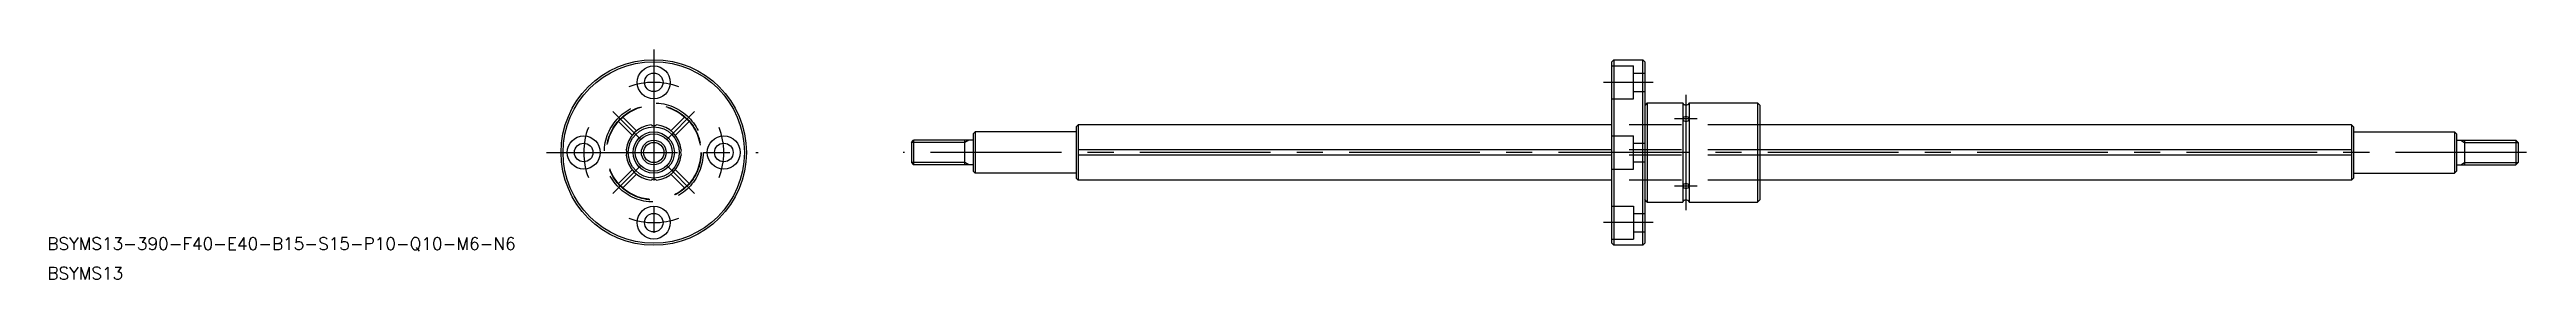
# Model space of a CAD drawing. Extents: x -147 to 455, y -31 to 25.
import ezdxf

# ---------------------------------------------------------------- set-up
doc = ezdxf.new("R2010")
doc.units = 0
doc.linetypes.add('CENTER', pattern=[50.8, 31.75, -6.35, 6.35, -6.35])
doc.linetypes.add('DASHED', pattern=[19.05, 12.7, -6.35])
doc.layers.get('0').update_dxf_attribs({"linetype": 'CONTINUOUS'})
doc.layers.add('CENTER', color=1, linetype='CENTER')
doc.styles.get("Standard").update_dxf_attribs({"font": 'txt.shx', "height": 3, "bigfont": 'bigfont.shx'})

# ---------------------------------------------------------------- blocks, each defined once
blk = doc.blocks.new('*U3')
at = {"color": 7, "linetype": 'CONTINUOUS'}
blk.add_text('BSYMS13-390-F40-E40-B15-S15-P10-Q10-M6-N6', height=3, dxfattribs=at).set_placement((-147.17, -23.6))
blk = doc.blocks.new('*U4')
at = {"color": 7, "linetype": 'CONTINUOUS'}
blk.add_text('BSYMS13', height=3, dxfattribs=at).set_placement((-147.17, -30.76))

msp = doc.modelspace()

# ---------------------------------------------------------------- linework, layer by layer
at = {"color": 7, "linetype": 'CONTINUOUS'}
for p, q in [((233.03, 22.5), (232.53, 22)), ((232.53, -22), (232.53, 22)), ((233.03, 22.5), (233.03, -22.5)), ((233.03, 22.5), (240.03, 22.5)), ((240.03, -22.5), (240.03, 22.5)), ((240.03, 22.5), (240.53, 22)), ((240.53, 22), (240.53, -22)), ((102.53, 6.2), (103, 6.67)), ((102.53, 6.2), (102.53, -6.2)), ((232.53, 6.67), (103, 6.67)), ((103.03, 6.67), (103.03, -6.67)), ((241.13, 12), (240.53, 11.4)), ((241.13, 12), (241.13, -12)), ((241.13, 12), (249.73, 12)), ((249.73, 12), (249.73, -12)), ((251.33, 12), (251.33, -12)), ((251.33, 12), (267.93, 12)), ((267.93, 12), (267.93, -12)), ((268.53, 11.4), (267.93, 12)), ((268.53, -11.4), (268.53, 11.4)), ((412.06, 6.67), (268.53, 6.67)), ((412.03, 6.67), (412.03, -6.67)), ((412.06, 6.67), (412.53, 6.2)), ((412.53, 6.2), (412.53, -6.2)), ((62.53, 2.46), (63.07, 3)), ((62.53, 2.46), (62.53, -2.46)), ((77.53, 3), (63.07, 3)), ((63.07, 3), (63.07, -3)), ((75.53, -3), (75.53, 3)), ((77.53, 4.5), (78.03, 5)), ((77.53, 4.5), (77.53, -4.5)), ((78.03, 5), (78.03, -5)), ((102.53, 5), (78.03, 5)), ((232.53, 0.66), (103.03, 0.66)), ((412.03, 0.66), (268.53, 0.66)), ((412.53, 5), (437.03, 5)), ((437.03, 5), (437.03, -5)), ((437.53, 4.5), (437.03, 5)), ((437.53, 4.5), (437.53, -4.5)), ((437.53, 3), (451.99, 3)), ((439.53, 3), (439.53, -3)), ((451.99, 3), (451.99, -3)), ((452.53, 2.46), (451.99, 3)), ((452.53, 2.46), (452.53, -2.46)), ((62.53, -2.46), (63.07, -3)), ((77.53, -3), (63.07, -3)), ((77.53, -4.5), (78.03, -5)), ((102.53, -5), (78.03, -5)), ((232.53, -0.66), (103.03, -0.66)), ((412.03, -0.66), (268.53, -0.66)), ((412.53, -5), (437.03, -5)), ((437.53, -4.5), (437.03, -5)), ((437.53, -3), (451.99, -3)), ((452.53, -2.46), (451.99, -3)), ((102.53, -6.2), (103, -6.67)), ((232.53, -6.67), (103, -6.67)), ((241.13, -12), (240.53, -11.4)), ((241.13, -12), (249.73, -12)), ((251.33, -12), (267.93, -12)), ((267.93, -12), (268.53, -11.4)), ((412.06, -6.67), (268.53, -6.67)), ((412.06, -6.67), (412.53, -6.2)), ((232.53, -22), (233.03, -22.5)), ((240.03, -22.5), (233.03, -22.5)), ((240.03, -22.5), (240.53, -22))]:
    msp.add_line(p, q, dxfattribs=at)
at = {"color": 3, "linetype": 'DASHED'}
for p, q in [((232.53, 21), (237.83, 21)), ((237.83, 13), (237.83, 21)), ((237.83, 19.25), (240.53, 19.25)), ((232.53, 13), (237.83, 13)), ((237.83, 14.75), (240.53, 14.75)), ((-5.24, 4.18), (-8.64, 7.58)), ((-4.18, 5.24), (-7.58, 8.64)), ((7.58, 8.64), (4.18, 5.24)), ((8.64, 7.58), (5.24, 4.18)), ((268.53, 6.67), (232.53, 6.67)), ((232.53, 4), (237.83, 4)), ((268.53, 0.66), (232.53, 0.66)), ((237.83, -4), (237.83, 4)), ((237.83, 2.25), (240.53, 2.25)), ((-5.24, -4.18), (-8.64, -7.58)), ((-4.18, -5.24), (-7.58, -8.64)), ((7.58, -8.64), (4.18, -5.24)), ((8.64, -7.58), (5.24, -4.18)), ((268.53, -0.66), (232.53, -0.66)), ((232.53, -4), (237.83, -4)), ((237.83, -2.25), (240.53, -2.25)), ((268.53, -6.67), (232.53, -6.67)), ((232.53, -13), (237.83, -13)), ((237.83, -13), (237.83, -21)), ((237.83, -14.75), (240.53, -14.75)), ((232.53, -21), (237.83, -21)), ((237.83, -19.25), (240.53, -19.25))]:
    msp.add_line(p, q, dxfattribs=at)
at = {"color": 3, "linetype": 'CONTINUOUS'}
for p, q in [((75.53, 2.46), (62.53, 2.46)), ((76.47, 3), (75.53, 2.46)), ((438.59, 3), (439.53, 2.46)), ((439.53, 2.46), (452.53, 2.46)), ((75.53, -2.46), (62.53, -2.46)), ((76.47, -3), (75.53, -2.46)), ((438.59, -3), (439.53, -2.46)), ((439.53, -2.46), (452.53, -2.46))]:
    msp.add_line(p, q, dxfattribs=at)
at = {"color": 7, "linetype": 'CONTINUOUS'}
for centre, radius in [((0, 0), 22.5), ((0, 0), 22), ((0, 17), 4), ((0, 17), 2.25), ((0, 0), 6.2), ((-17, 0), 4), ((-17, 0), 2.25), ((0, 0), 5), ((0, 0), 4.5), ((0, 0), 3), ((17, 0), 4), ((17, 0), 2.25), ((0, -17), 4), ((0, -17), 2.25)]:
    msp.add_circle(centre, radius, dxfattribs=at)
at = {"color": 3, "linetype": 'DASHED'}
for radius in [12, 11.5, 11.4]:
    msp.add_circle((0, 0), radius, dxfattribs=at)
at = {"color": 3, "linetype": 'CONTINUOUS'}
msp.add_circle((0, 0), 2.46, dxfattribs=at)
at = {"color": 7, "linetype": 'CONTINUOUS'}
for centre, radius, start, end in [((0, 0), 6.7, 95.66302, 174.33698), ((0, 7.89), 1.39, 241.59897, 298.40103), ((0, 0), 6.7, 5.66302, 84.33698), ((250.53, 12.39), 0.89, 205.98923, 334.01077), ((250.27, 8.11), 0.49, 114.12209, 177.08548), ((250.36, 8.18), 0.583, 184.73215, 240.93282), ((250.53, 7.43), 1.21, 67.68369, 112.31631), ((250.53, 8.81), 1.23, 248.44783, 291.55217), ((250.7, 8.18), 0.583, 299.06718, 355.26785), ((250.79, 8.11), 0.49, 2.91452, 65.87791), ((-7.89, 0), 1.39, 331.59897, 28.40103), ((7.89, 0), 1.39, 151.59897, 208.40103), ((0, 0), 6.7, 185.66302, 264.33698), ((0, 0), 6.7, 275.66302, 354.33698), ((0, -7.89), 1.39, 61.59897, 118.40103), ((250.53, -12.39), 0.89, 25.98923, 154.01077), ((250.36, -8.18), 0.583, 119.06718, 175.26785), ((250.27, -8.11), 0.49, 182.91452, 245.87791), ((250.53, -7.43), 1.21, 247.68369, 292.31631), ((250.53, -8.81), 1.23, 68.44783, 111.55217), ((250.7, -8.18), 0.583, 4.73215, 60.93282), ((250.79, -8.11), 0.49, 294.12209, 357.08548)]:
    msp.add_arc(centre, radius, start, end, dxfattribs=at)
at = {"layer": 'CENTER', "color": 1, "linetype": 'CENTER'}
for p, q in [((0, 24.94), (0, -24.71)), ((242.53, 17), (230.53, 17)), ((250.53, 14), (250.53, -14)), ((253.28, 8.13), (247.78, 8.13)), ((-26.01, 0), (25.3, 0)), ((454.53, 0), (60.53, 0)), ((253.28, -8.13), (247.78, -8.13)), ((242.53, -17), (230.53, -17))]:
    msp.add_line(p, q, dxfattribs=at)
at = {"layer": 'CENTER', "color": 1, "linetype": 'CONTINUOUS'}
for p, q in [((-3.32, 3.32), (-9.9, 9.9)), ((9.9, 9.9), (3.32, 3.32)), ((-3.32, -3.32), (-9.9, -9.9)), ((9.9, -9.9), (3.32, -3.32))]:
    msp.add_line(p, q, dxfattribs=at)
at = {"layer": 'CENTER', "color": 1, "linetype": 'CENTER'}
for start, end in [(69.04864, 110.95136), (159.04864, 200.95136), (339.04864, 20.95136), (249.04864, 290.95136)]:
    msp.add_arc((0, 0), 17, start, end, dxfattribs=at)

# ---------------------------------------------------------------- block references
at = {"color": 7, "linetype": 'CONTINUOUS'}
for name in ['*U3', '*U4']:
    msp.add_blockref(name, (0, 0), dxfattribs=at)

doc.saveas('drawing.dxf')
